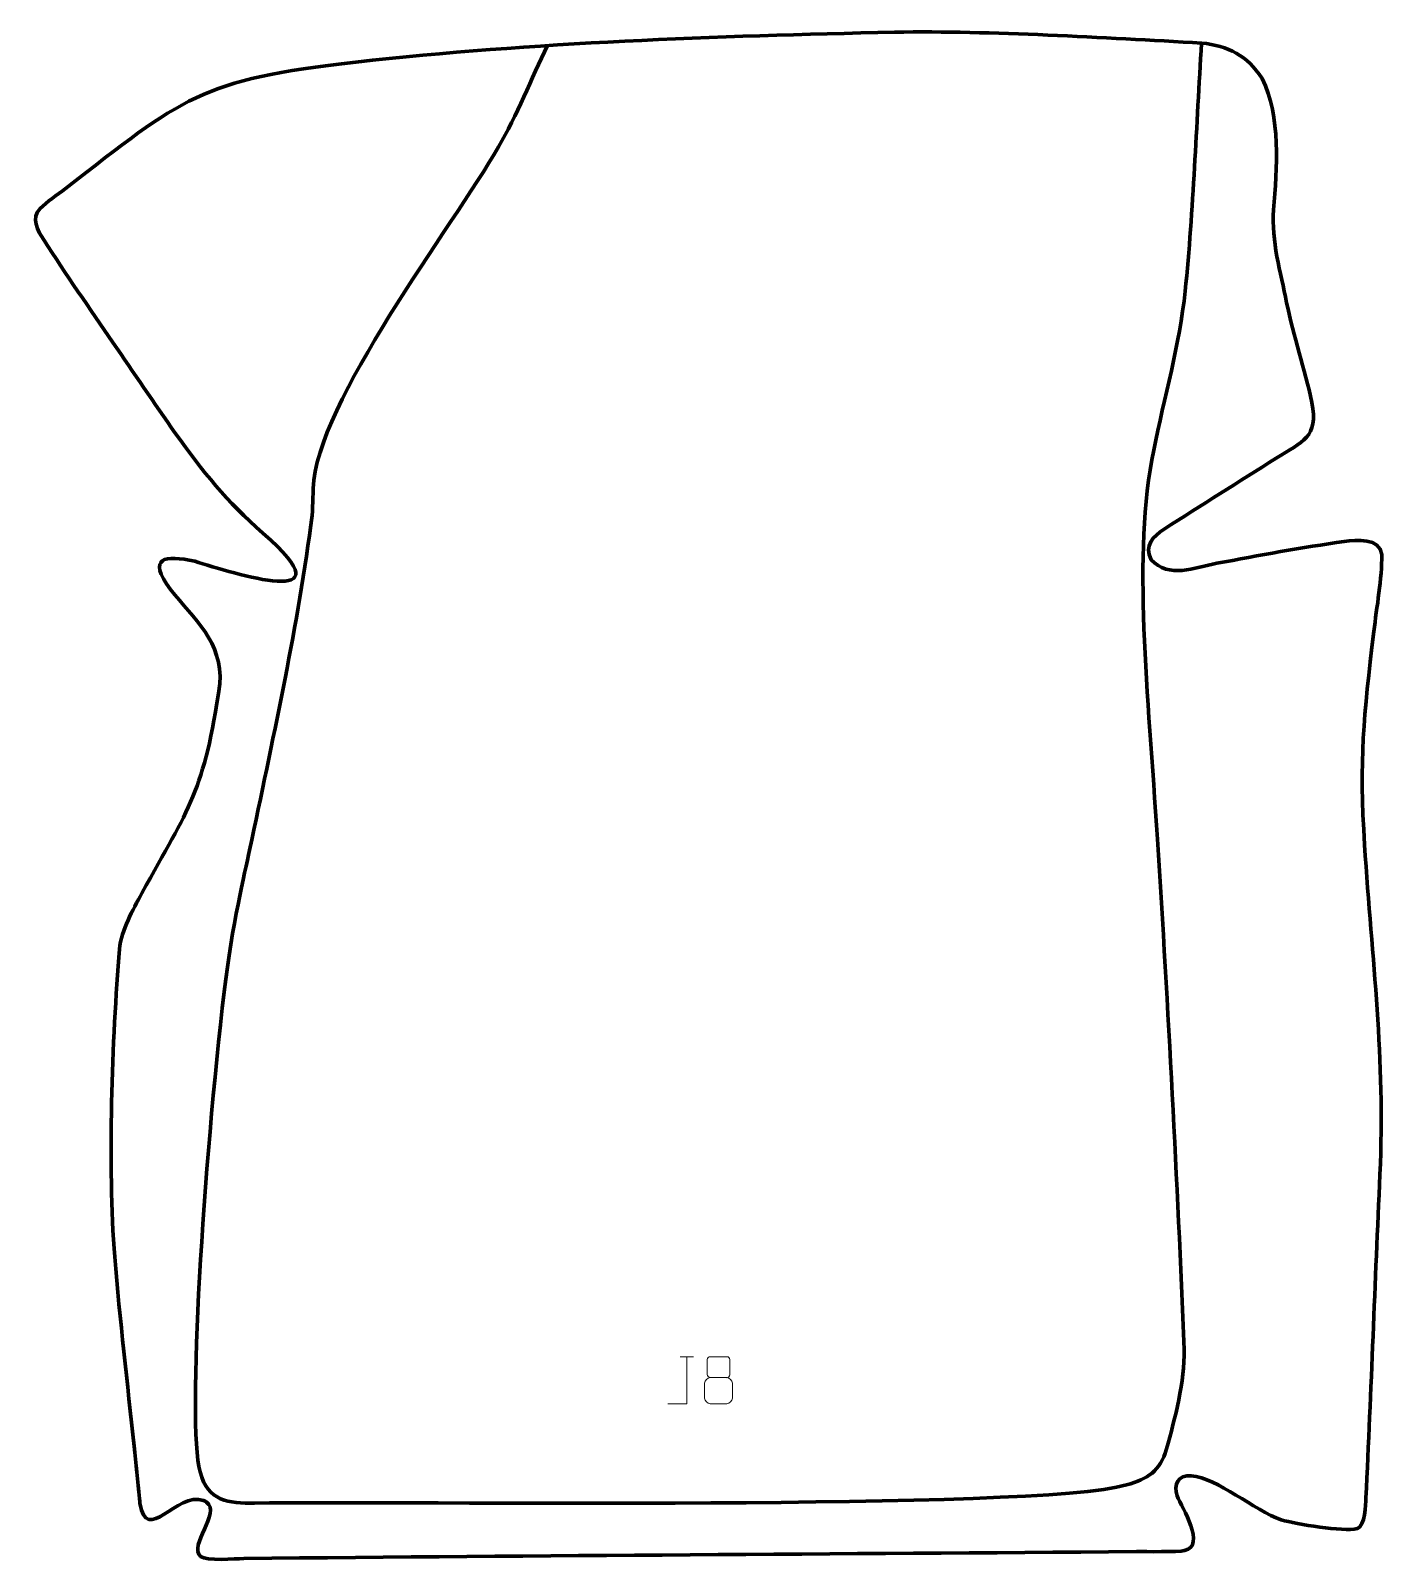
# Model space of a CAD drawing. Header units: millimetres. Extents: x 1022 to 1741, y 109 to 921.
import ezdxf

# ---------------------------------------------------------------- set-up
doc = ezdxf.new("R2010")
doc.units = ezdxf.units.MM
doc.header["$MEASUREMENT"] = 0
doc.layers.add('layer 2', color=7, linetype='Continuous')
doc.layers.add('layer 3', color=7, linetype='Continuous')

msp = doc.modelspace()

# ---------------------------------------------------------------- linework, layer by layer
at = {"layer": 'layer 2', "color": 142, "lineweight": 158}
msp.add_open_spline([(1643.1174, 914.1714), (1640.3021, 870.4784), (1638.8308, 826.0174), (1634.4135, 782.5181), (1634.4135, 782.5181), (1631.4255, 754.5242), (1623.3752, 726.0192), (1617.6928, 698.2925), (1617.6928, 698.2925), (1606.343, 642.9122), (1614.6858, 570.0275), (1619.6961, 492.015), (1619.6961, 492.015), (1625.4664, 401.8594), (1630.1776, 311.6116), (1633.9061, 221.3485), (1633.9061, 221.3485), (1634.0794, 204.1806), (1629.1179, 185.1127), (1624.51, 168.593), (1624.51, 168.593), (1620.7977, 156.5781), (1614.9138, 152.9558), (1603.2167, 149.4969), (1603.2167, 149.4969), (1556.7968, 135.7709), (1215.9219, 141.1002), (1140.8321, 139.8926), (1140.8321, 139.8926), (1126.8969, 139.6685), (1116.0128, 140.8153), (1111.8916, 156.3889), (1111.8916, 156.3889), (1104.8076, 183.1584), (1114.009, 320.3323), (1124.6679, 410.9857), (1124.6679, 410.9857), (1128.919, 447.1409), (1135.5156, 473.4496), (1138.1714, 486.1451), (1138.1714, 486.1451), (1150.329, 544.2611), (1162.5652, 599.2923), (1170.6945, 658.5409), (1170.6945, 658.5409), (1171.6799, 665.7231), (1171.6382, 670.9548), (1171.8643, 677.9919), (1171.8643, 677.9919), (1173.3107, 722.9956), (1245.8127, 816.9085), (1270.2059, 859.0588), (1270.2059, 859.0588), (1279.8005, 875.7272), (1287.6476, 895.2137), (1296.1605, 912.8191)], degree=3, knots=[0, 0, 0, 0, 0.06666667, 0.06666667, 0.06666667, 0.06666667, 0.13333333, 0.13333333, 0.13333333, 0.13333333, 0.2, 0.2, 0.2, 0.2, 0.26666667, 0.26666667, 0.26666667, 0.26666667, 0.33333333, 0.33333333, 0.33333333, 0.33333333, 0.4, 0.4, 0.4, 0.4, 0.46666667, 0.46666667, 0.46666667, 0.46666667, 0.53333333, 0.53333333, 0.53333333, 0.53333333, 0.6, 0.6, 0.6, 0.6, 0.66666667, 0.66666667, 0.66666667, 0.66666667, 0.73333333, 0.73333333, 0.73333333, 0.73333333, 0.8, 0.8, 0.8, 0.8, 0.86666667, 0.86666667, 0.86666667, 0.86666667, 1, 1, 1, 1], dxfattribs=at)
at = {"layer": 'layer 3', "color": 242, "lineweight": 158}
msp.add_open_spline([(1040.4103, 836.8313), (1102.456, 885.2616), (1111.9698, 894.7569), (1194.5001, 904.0165), (1194.5001, 904.0165), (1289.1515, 914.636), (1385.079, 917.7763), (1480.3032, 919.9369), (1480.3032, 919.9369), (1531.9625, 920.7478), (1590.9384, 916.9357), (1643.1174, 914.1714), (1643.1174, 914.1714), (1657.3559, 912.5844), (1667.2129, 907.6605), (1675.1893, 895.4279), (1675.1893, 895.4279), (1685.2319, 875.0343), (1683.1687, 847.8274), (1681.2154, 825.795), (1681.2154, 825.795), (1680.1282, 809.0126), (1685.012, 792.736), (1688.2343, 776.4352), (1688.2343, 776.4352), (1691.9503, 758.5186), (1697.7338, 741.2925), (1701.6234, 723.5747), (1701.6234, 723.5747), (1705.1971, 704.8269), (1696.7764, 702.8891), (1682.6788, 693.9736), (1682.6788, 693.9736), (1662.9314, 681.4815), (1642.8532, 669.1407), (1623.3039, 656.3816), (1623.3039, 656.3816), (1617.3567, 652.5), (1612.4483, 647.6724), (1616.2881, 640.1925), (1616.2881, 640.1925), (1625.7616, 629.8587), (1639.399, 636.0567), (1651.2345, 638.2725), (1651.2345, 638.2725), (1673.4481, 642.394), (1696.4664, 646.775), (1718.8186, 649.7991), (1718.8186, 649.7991), (1725.0564, 650.6431), (1738.0017, 651.874), (1738.6361, 642.8563), (1738.6361, 642.8563), (1738.8433, 630.2294), (1735.9774, 614.9501), (1734.4719, 602.1305), (1734.4719, 602.1305), (1729.0141, 556.6943), (1726.6852, 534.4099), (1729.5589, 488.8834), (1729.5589, 488.8834), (1733.5591, 427.3252), (1740.603, 376.1495), (1737.7118, 314.1467), (1737.7118, 314.1467), (1735.0603, 256.9823), (1733.0891, 199.8012), (1730.2756, 142.6398), (1730.2756, 142.6398), (1730.0906, 138.882), (1729.8183, 127.9106), (1725.7395, 126.3801), (1725.7395, 126.3801), (1718.0129, 124.5827), (1693.5936, 128.7598), (1685.3854, 130.9825), (1685.3854, 130.9825), (1670.9795, 136.0268), (1651.3364, 153.3117), (1637.5863, 154.3821), (1637.5863, 154.3821), (1630.6804, 154.9198), (1628.0201, 149.7695), (1630.1842, 143.7123), (1630.1842, 143.7123), (1632.6688, 137.2373), (1645.6309, 117.3729), (1634.0889, 114.6974), (1634.0889, 114.6974), (1630.6946, 113.9106), (1613.3589, 114.1864), (1608.6126, 114.1502), (1608.6126, 114.1502), (1450.7786, 112.9441), (1292.9247, 112.0809), (1135.0958, 110.4887), (1135.0958, 110.4887), (1130.3487, 110.4408), (1115.3839, 108.983), (1112.1811, 111.6465), (1112.1811, 111.6465), (1105.4973, 117.2048), (1123.0621, 134.8118), (1115.3604, 140.3766), (1115.3604, 140.3766), (1115.3604, 140.3766), (1114.5914, 140.8597), (1114.5914, 140.8597), (1114.5914, 140.8597), (1114.5914, 140.8597), (1113.6722, 141.2703), (1113.6722, 141.2703), (1113.6722, 141.2703), (1099.5536, 146.3968), (1083.2689, 117.1696), (1080.0159, 139.8666), (1080.0159, 139.8666), (1080.0159, 139.8666), (1079.9019, 140.6618), (1079.9019, 140.6618), (1079.9019, 140.6618), (1079.9019, 140.6618), (1079.6991, 142.3398), (1079.6991, 142.3398), (1079.6991, 142.3398), (1078.7554, 151.5959), (1077.8429, 160.8552), (1076.8908, 170.1107), (1076.8908, 170.1107), (1073.3814, 203.3894), (1069.3401, 237.1453), (1066.6291, 270.453), (1066.6291, 270.453), (1062.739, 318.2473), (1065.2226, 386.4761), (1069.1588, 433.7149), (1069.1588, 433.7149), (1070.2047, 444.0944), (1076.1807, 454.2222), (1081.0663, 463.3709), (1081.0663, 463.3709), (1106.249, 509.217), (1114.0916, 516.9071), (1122.3626, 574.3804), (1122.3626, 574.3804), (1123.9199, 596.5526), (1108.6707, 608.7568), (1096.1406, 624.3865), (1096.1406, 624.3865), (1083.5383, 641.5742), (1093.101, 642.7908), (1109.0539, 639.3261), (1109.0539, 639.3261), (1129.5059, 633.1459), (1193.1889, 612.3971), (1145.1859, 654.3077), (1145.1859, 654.3077), (1126.0994, 671.0171), (1113.3418, 686.7837), (1098.7157, 707.3529), (1098.7157, 707.3529), (1087.5381, 723.0724), (1076.6349, 739.3765), (1065.6855, 755.3122), (1065.6855, 755.3122), (1053.3732, 773.2465), (1040.7633, 791.5469), (1028.9475, 809.7864), (1028.9475, 809.7864), (1025.6771, 814.8348), (1022.0037, 821.1747), (1027.0175, 826.3454), (1027.0175, 826.3454), (1030.529, 829.9668), (1036.2628, 833.7106), (1040.4103, 836.8313)], degree=3, knots=[0, 0, 0, 0, 0.02222222, 0.02222222, 0.02222222, 0.02222222, 0.04444444, 0.04444444, 0.04444444, 0.04444444, 0.06666667, 0.06666667, 0.06666667, 0.06666667, 0.08888889, 0.08888889, 0.08888889, 0.08888889, 0.11111111, 0.11111111, 0.11111111, 0.11111111, 0.13333333, 0.13333333, 0.13333333, 0.13333333, 0.15555556, 0.15555556, 0.15555556, 0.15555556, 0.17777778, 0.17777778, 0.17777778, 0.17777778, 0.2, 0.2, 0.2, 0.2, 0.22222222, 0.22222222, 0.22222222, 0.22222222, 0.24444444, 0.24444444, 0.24444444, 0.24444444, 0.26666667, 0.26666667, 0.26666667, 0.26666667, 0.28888889, 0.28888889, 0.28888889, 0.28888889, 0.31111111, 0.31111111, 0.31111111, 0.31111111, 0.33333333, 0.33333333, 0.33333333, 0.33333333, 0.35555556, 0.35555556, 0.35555556, 0.35555556, 0.37777778, 0.37777778, 0.37777778, 0.37777778, 0.4, 0.4, 0.4, 0.4, 0.42222222, 0.42222222, 0.42222222, 0.42222222, 0.44444444, 0.44444444, 0.44444444, 0.44444444, 0.46666667, 0.46666667, 0.46666667, 0.46666667, 0.48888889, 0.48888889, 0.48888889, 0.48888889, 0.51111111, 0.51111111, 0.51111111, 0.51111111, 0.53333333, 0.53333333, 0.53333333, 0.53333333, 0.55555556, 0.55555556, 0.55555556, 0.55555556, 0.57777778, 0.57777778, 0.57777778, 0.57777778, 0.6, 0.6, 0.6, 0.6, 0.62222222, 0.62222222, 0.62222222, 0.62222222, 0.64444444, 0.64444444, 0.64444444, 0.64444444, 0.66666667, 0.66666667, 0.66666667, 0.66666667, 0.68888889, 0.68888889, 0.68888889, 0.68888889, 0.71111111, 0.71111111, 0.71111111, 0.71111111, 0.73333333, 0.73333333, 0.73333333, 0.73333333, 0.75555556, 0.75555556, 0.75555556, 0.75555556, 0.77777778, 0.77777778, 0.77777778, 0.77777778, 0.8, 0.8, 0.8, 0.8, 0.82222222, 0.82222222, 0.82222222, 0.82222222, 0.84444444, 0.84444444, 0.84444444, 0.84444444, 0.86666667, 0.86666667, 0.86666667, 0.86666667, 0.88888889, 0.88888889, 0.88888889, 0.88888889, 0.91111111, 0.91111111, 0.91111111, 0.91111111, 0.93333333, 0.93333333, 0.93333333, 0.93333333, 0.95555556, 0.95555556, 0.95555556, 0.95555556, 1, 1, 1, 1], dxfattribs=at)
at = {"layer": 'layer 3', "color": 250, "lineweight": 9}
for points, knots in [([(1360.0413, 192.5483), (1360.0413, 192.5483), (1370.0633, 192.5483), (1370.0633, 192.5483), (1370.0633, 192.5483), (1370.0633, 192.5483), (1370.0633, 217.5019), (1370.0633, 217.5019)], [0, 0, 0, 0, 0.33333333, 0.33333333, 0.33333333, 0.33333333, 1, 1, 1, 1]), ([(1380.891, 216.036), (1380.891, 213.823), (1380.891, 210.1407), (1380.891, 207.9274), (1380.891, 207.9274), (1380.906, 207.42), (1381.7134, 206.4886), (1382.4135, 206.4898), (1382.4135, 206.4898), (1385.3834, 206.49), (1388.3536, 206.4051), (1391.324, 206.4048), (1391.324, 206.4048), (1392.1211, 206.409), (1392.8418, 207.1993), (1392.8392, 207.92), (1392.8392, 207.92), (1392.8389, 210.136), (1392.8389, 213.8207), (1392.8392, 216.036), (1392.8392, 216.036), (1392.8207, 216.7468), (1392.2093, 217.5072), (1391.3754, 217.4998), (1391.3754, 217.4998), (1388.3583, 217.4995), (1385.3414, 217.4995), (1382.3248, 217.4998), (1382.3248, 217.4998), (1381.6984, 217.5074), (1380.8743, 216.7964), (1380.891, 216.036)], [0, 0, 0, 0, 0.11111111, 0.11111111, 0.11111111, 0.11111111, 0.22222222, 0.22222222, 0.22222222, 0.22222222, 0.33333333, 0.33333333, 0.33333333, 0.33333333, 0.44444444, 0.44444444, 0.44444444, 0.44444444, 0.55555556, 0.55555556, 0.55555556, 0.55555556, 0.66666667, 0.66666667, 0.66666667, 0.66666667, 0.77777778, 0.77777778, 0.77777778, 0.77777778, 1, 1, 1, 1]), ([(1379.4322, 203.5178), (1379.4322, 200.347), (1379.4322, 198.6449), (1379.4322, 195.4735), (1379.4322, 195.4735), (1379.4237, 194.2516), (1381.1216, 192.5589), (1382.3742, 192.5504), (1382.3742, 192.5504), (1385.3573, 192.5507), (1388.3406, 192.5507), (1391.324, 192.5504), (1391.324, 192.5504), (1392.6473, 192.5621), (1394.2677, 194.1837), (1394.2566, 195.4829), (1394.2566, 195.4829), (1394.2563, 198.6511), (1394.2563, 200.3499), (1394.2566, 203.5178), (1394.2566, 203.5178), (1394.1869, 204.8982), (1392.6091, 206.4768), (1391.3037, 206.4707), (1391.3037, 206.4707), (1388.3271, 206.4704), (1385.3505, 206.4704), (1382.3742, 206.4707), (1382.3742, 206.4707), (1381.2947, 206.4771), (1379.4484, 204.8982), (1379.4322, 203.5178)], [0, 0, 0, 0, 0.11111111, 0.11111111, 0.11111111, 0.11111111, 0.22222222, 0.22222222, 0.22222222, 0.22222222, 0.33333333, 0.33333333, 0.33333333, 0.33333333, 0.44444444, 0.44444444, 0.44444444, 0.44444444, 0.55555556, 0.55555556, 0.55555556, 0.55555556, 0.66666667, 0.66666667, 0.66666667, 0.66666667, 0.77777778, 0.77777778, 0.77777778, 0.77777778, 1, 1, 1, 1])]:
    msp.add_open_spline(points, degree=3, knots=knots, dxfattribs=at)
msp.add_open_spline([(1366.4792, 217.5019), (1366.4792, 217.5019), (1373.6474, 217.5019), (1373.6474, 217.5019)], degree=3, dxfattribs=at)

doc.saveas('drawing.dxf')
